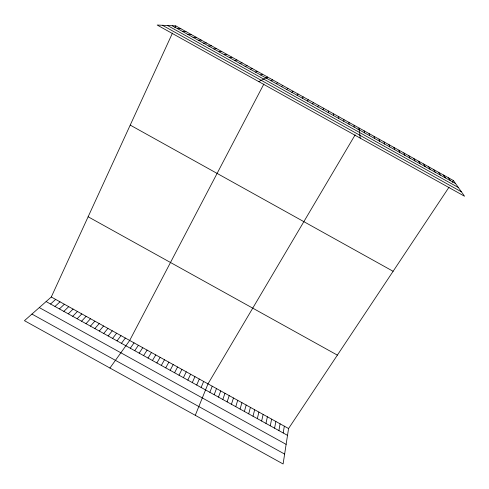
<?xml version="1.0" encoding="UTF-8"?>
<svg xmlns="http://www.w3.org/2000/svg" width="489" height="489" viewBox="0 0 489 489"><rect width="100%" height="100%" fill="white"/><g stroke="black" fill="none" stroke-linecap="round" stroke-linejoin="round"><path stroke-width="0.73" d="M348.981 124.194L348.993 122.397M343.791 121.303L343.901 119.56M338.602 118.411L338.816 116.724M449.067 187.134L288.571 428.523L283.107 463.969L24.45 320.674L51.29 296.994L172.476 33.075M283.204 432.973L284.329 426.176M278.895 430.583L280.093 423.829M274.58 428.193L275.857 421.475M333.406 115.52L333.724 113.894M270.27 425.803L271.615 419.128M265.955 423.413L267.379 416.775M261.639 421.023L263.137 414.427M257.33 418.633L258.895 412.08M253.015 416.237L254.659 409.727M248.699 413.847L250.417 407.374M328.217 112.629L328.639 111.058M244.384 411.457L246.175 405.026M240.075 409.067L241.933 402.673M235.759 406.677L237.691 400.326M231.444 404.281L233.455 397.973M227.128 401.891L229.213 395.619M222.813 399.501L224.971 393.272M323.021 109.732L323.547 108.222M218.491 397.105L220.722 390.919M214.176 394.715L216.48 388.566M209.86 392.319L212.238 386.212M195.282 415.314L207.996 383.859L355.167 134.83M201.12 387.477L203.65 381.451M317.826 106.84L318.455 105.386M196.7 385.026L199.298 379.042M192.275 382.575L194.952 376.634M174.873 27.861L175.771 25.899L453.431 180.575L464.55 196.236L157.171 25.031L175.771 25.899M187.849 380.124L190.606 374.219M183.424 377.667L186.254 371.811M178.998 375.216L181.908 369.397M174.573 372.765L177.556 366.988M263.889 83.992L129.689 340.454L109.927 368.028M266.872 78.289L267.538 77.017L258.773 81.626M312.636 103.949L313.37 102.549M170.148 370.314L173.204 364.58M165.722 367.856L168.858 362.166M161.297 365.405L164.506 359.757M156.871 362.954L160.154 357.343M358.07 129.915L359.164 128.063L360.21 138.124M152.446 360.497L155.802 354.928M148.02 358.046L151.449 352.52M307.44 101.052L308.278 99.713M143.589 355.589L147.103 350.106M139.163 353.137L142.751 347.691M452.239 182.366L453.431 180.575M134.738 350.68L138.399 345.283M130.306 348.229L134.047 342.868M302.245 98.161L303.186 96.877M121.449 343.321L125.337 338.046M117.024 340.864L120.985 335.631M112.592 338.406L116.633 333.217M108.161 335.955L112.274 330.802M103.729 333.498L107.922 328.388M99.304 331.041L103.57 325.974M297.049 95.269L298.094 94.041M94.872 328.59L99.212 323.559M90.441 326.132L94.86 321.145M86.009 323.675L90.502 318.73M81.577 321.218L86.143 316.316M77.146 318.761L81.791 313.901M72.714 316.304L77.433 311.487M291.854 92.372L293.003 91.205M68.277 313.846L73.075 309.072M63.845 311.389L68.717 306.658M59.413 308.932L64.365 304.244M54.982 306.475L60.006 301.829M50.544 304.017L55.648 299.409M286.658 89.475L287.911 88.368M281.462 86.584L282.819 85.532M276.261 83.686L277.721 82.696M271.065 80.795L272.63 79.86M260.668 75L262.44 74.181M255.472 72.103L257.348 71.345M250.27 69.212L252.251 68.503M245.068 66.315L247.153 65.667M239.873 63.417L242.061 62.83M234.671 60.52L236.963 59.988M229.469 57.623L231.865 57.152M224.268 54.725L226.768 54.31M219.066 51.828L221.67 51.467M213.864 48.931L216.572 48.631M208.662 46.027L211.474 45.789M203.455 43.13L206.376 42.946M198.253 40.232L201.272 40.11M193.051 37.335L196.175 37.268M187.843 34.432L191.077 34.426M182.642 31.534L185.973 31.583M177.434 28.637L180.875 28.741M88.13 216.768L337.373 355.13M51.29 296.994L288.571 428.523M46.113 301.56L287.514 435.363M39.291 307.581L286.126 444.373M31.932 314.072L284.629 454.085M172.226 25.734L455.546 183.558M167.525 25.514L458.358 187.519M162.415 25.275L461.414 191.822M130.221 125.105L393.113 271.291M448.474 177.813L450.491 180.741M443.511 175.05L445.43 177.923M438.554 172.287L440.369 175.105M433.596 169.524L435.308 172.287M428.639 166.761L430.253 169.469M423.676 163.998L425.192 166.645M418.718 161.236L420.13 163.827M413.755 158.473L415.069 161.009M408.798 155.71L410.008 158.191M403.835 152.947L404.941 155.368M398.871 150.184L399.88 152.55M393.908 147.421L394.819 149.732M388.951 144.652L389.751 146.908M383.987 141.889L384.69 144.09M379.024 139.127L379.623 141.266M374.061 136.358L374.562 138.442M369.097 133.595L369.495 135.624M364.128 130.832L364.427 132.8M354.079 125.227L354.177 127.091"/></g></svg>
